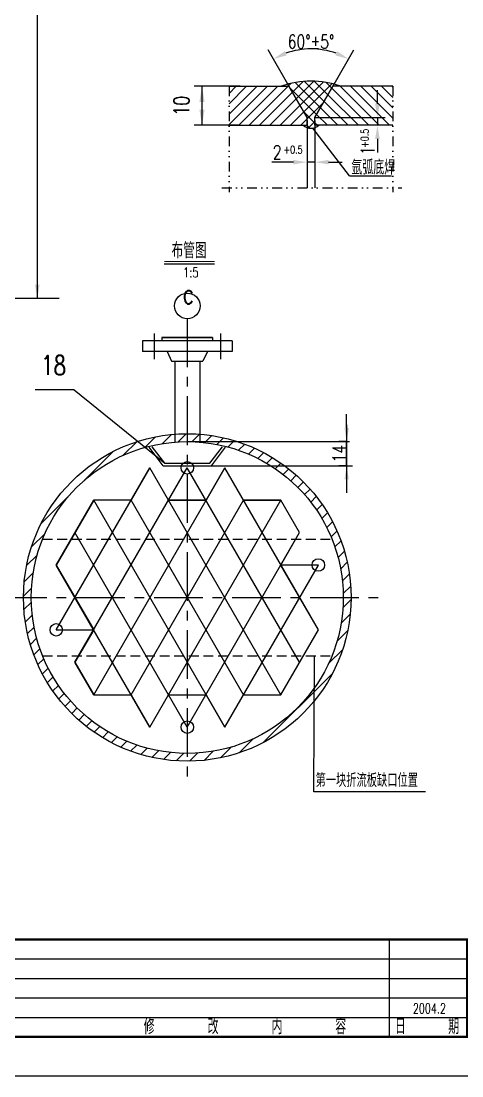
# Model space of a CAD drawing. Extents: x -11639 to -9817, y 3347 to 4292.
# Drawn here: x -11334.4 to -11221.4, y 3451.2 to 3721.8 of the extents above; entities that cross this region are included whole.
import ezdxf
from ezdxf.enums import TextEntityAlignment as Align

# ---------------------------------------------------------------- set-up
doc = ezdxf.new("R2010")
doc.units = 0
doc.header["$LTSCALE"] = 10
doc.header["$MEASUREMENT"] = 0
for name, pattern in [('CENTER', [2, 1.25, -0.25, 0.25, -0.25]), ('DIVIDE2', [0.625, 0.25, -0.125, 0, -0.125, 0, -0.125]), ('HIDDEN', [0.375, 0.25, -0.125])]:
    doc.linetypes.add(name, pattern=pattern)
doc.layers.get('0').update_dxf_attribs({"linetype": 'CONTINUOUS'})
doc.layers.get('DEFPOINTS').update_dxf_attribs({"linetype": 'CONTINUOUS'})
for name, color, linetype in [('1', 2, 'CONTINUOUS'), ('2', 1, 'CONTINUOUS'), ('COLUMN', 7, 'CONTINUOUS'), ('LK', 240, 'CONTINUOUS')]:
    doc.layers.add(name, color=color, linetype=linetype)
doc.styles.add('HZ', font='txt', dxfattribs={"width": 0.75, "bigfont": 'hztxt'})
doc.styles.add('HZTXT', font='txt', dxfattribs={"width": 0.75, "bigfont": 'HZTXT'})
doc.styles.get("Standard").update_dxf_attribs({"font": 'simplex', "width": 0.75, "bigfont": 'hztxt'})
doc.dimstyles.get("Standard").update_dxf_attribs({"dimtxt": 0.18, "dimasz": 0.18, "dimexe": 0.18, "dimexo": 0.0625, "dimgap": 0.09, "dimtad": 0, "dimtih": 1, "dimtoh": 1, "dimdec": 4, "dimzin": 0, "dimtxsty": 'STANDARD', "dimcen": 0.09, "dimazin": 3, "dimtfac": 1, "dimtdec": 4, "dimtofl": 0, "dimtmove": 0, "dimatfit": 3, "dimtolj": 1, "dimtzin": 0})

# ---------------------------------------------------------------- blocks, each defined once
blk = doc.blocks.new('*X25')
at = {"color": 0}
for p, q in [((254, 504.37), (244, 514.37)), ((256.66, 504.37), (246.66, 514.37)), ((257.53, 506.15), (249.31, 514.37)), ((257.53, 508.8), (251.96, 514.37)), ((257.53, 511.45), (254.61, 514.37)), ((257.53, 514.1), (257.26, 514.37)), ((248.7, 504.37), (240.88, 512.18)), ((251.35, 504.37), (241.86, 513.87)), ((243.4, 504.37), (238.94, 508.82)), ((246.05, 504.37), (239.91, 510.5)), ((240.75, 504.37), (237.97, 507.14)), ((238.09, 504.37), (237.53, 504.94))]:
    blk.add_line(p, q, dxfattribs=at)
blk = doc.blocks.new('*X24')
at = {"color": 0}
for p, q in [((215.53, 504.56), (225.34, 514.37)), ((215.53, 507.21), (222.69, 514.37)), ((215.53, 509.86), (220.03, 514.37)), ((215.53, 512.51), (217.38, 514.37)), ((217.99, 504.37), (227.99, 514.37)), ((220.64, 504.37), (230.64, 514.37)), ((223.29, 504.37), (231.78, 512.86)), ((225.94, 504.37), (232.75, 511.17)), ((228.6, 504.37), (233.72, 509.49)), ((231.25, 504.37), (234.69, 507.81)), ((233.9, 504.37), (235.53, 506))]:
    blk.add_line(p, q, dxfattribs=at)
blk = doc.blocks.new('*X23')
at = {"color": 0}
for p, q in [((230.81, 514.54), (231.38, 515.1)), ((231.78, 512.86), (234.54, 515.62)), ((238.94, 508.82), (232.44, 515.33)), ((232.75, 511.17), (237.27, 515.69)), ((233.72, 509.49), (239.71, 515.48)), ((234.69, 507.81), (241.92, 515.04)), ((239.91, 510.5), (234.78, 515.64)), ((240.88, 512.18), (237.38, 515.69)), ((241.86, 513.87), (240.34, 515.38)), ((237.97, 507.14), (231.13, 513.98)), ((235.53, 506), (239.75, 510.22)), ((237.53, 504.94), (234.75, 507.71)), ((236.21, 503.6), (235.44, 504.37)), ((235.84, 503.66), (237.53, 505.34)), ((238.29, 504.17), (238.09, 504.37))]:
    blk.add_line(p, q, dxfattribs=at)
blk = doc.blocks.new('*D72')
at = {"color": 0, "linetype": 'BYBLOCK'}
for p, q in [((552.38, 357.16), (552.38, 360.66)), ((552.32, 353.66), (550.38, 353.66)), ((552.38, 347.46), (552.38, 353.66)), ((552.32, 347.46), (550.38, 347.46)), ((552.38, 343.96), (552.38, 340.46))]:
    blk.add_line(p, q, dxfattribs=at)
for points in [[(551.8, 357.16), (552.96, 357.16), (552.38, 353.66)], [(551.8, 343.96), (552.96, 343.96), (552.38, 347.46)]]:
    blk.add_solid(points, dxfattribs=at)
at = {"layer": 'DEFPOINTS', "color": 0, "linetype": 'BYBLOCK'}
for p in [(552.38, 353.66), (552.38, 353.66), (552.38, 347.46)]:
    blk.add_point(p, dxfattribs=at)
at = {"color": 0, "linetype": 'BYBLOCK', "insert": (550.54, 350.56), "char_height": 3.5, "attachment_point": 5, "rotation": 90, "style": 'HZ'}
blk.add_mtext('\\A1;14', dxfattribs=at)

msp = doc.modelspace()

# ---------------------------------------------------------------- hatches: boundary and pattern name
at = {"layer": '1'}
h = msp.add_hatch(dxfattribs=at)
h.set_pattern_fill('ANSI31', color=256, scale=20, style=0)
h.set_pattern_definition([(45, (-11803.3547, 3260.274), (-1.767767, 1.767767), [])])
h.paths.add_polyline_path([(-11291.82323, 3613.93175), (-11291.82323, 3615.93175, 0.414213562), (-11333.82323, 3573.93175), (-11331.82323, 3573.93175, -0.414213562)])
h.paths.add_polyline_path([(-11251.82323, 3573.93175), (-11249.82323, 3573.93175, 0.414213562), (-11291.82323, 3615.93175), (-11291.82323, 3613.93175, -0.414213562)])
h.paths.add_polyline_path([(-11249.82323, 3573.93175), (-11251.82323, 3573.93175, -0.156329288), (-11259.27499, 3550.68069), (-11259.29141, 3547.36711, 0.17288359)])
h.paths.add_polyline_path([(-11259.29141, 3547.36711), (-11259.27499, 3550.68069, -0.242200869), (-11291.82323, 3533.93175), (-11291.82323, 3531.93175, 0.225203021)])
h.paths.add_polyline_path([(-11291.82323, 3531.93175), (-11291.82323, 3533.93175, -0.414213562), (-11331.82323, 3573.93175), (-11333.82323, 3573.93175, 0.414213562)])

# ---------------------------------------------------------------- linework, layer by layer
at = {"color": 0, "linetype": 'BYBLOCK'}
for p, q in [((-11278.2445, 3705.06889), (-11290.05784, 3705.06889)), ((-11288.05784, 3705.06889), (-11288.05784, 3695.06889)), ((-11243.0793, 3700.56889), (-11243.0793, 3704.06889)), ((-11259.04994, 3697.06889), (-11241.0793, 3697.06889)), ((-11243.0793, 3697.06889), (-11243.0793, 3695.06889)), ((-11278.2445, 3695.06889), (-11290.05784, 3695.06889)), ((-11261.10994, 3696.10518), (-11261.10994, 3683.59852)), ((-11259.10994, 3696.10518), (-11259.10994, 3683.59852)), ((-11241.67659, 3695.06889), (-11245.0793, 3695.06889)), ((-11243.0793, 3691.56889), (-11243.0793, 3688.06889)), ((-11264.60994, 3685.59852), (-11268.10994, 3685.59852)), ((-11259.10994, 3685.59852), (-11261.10994, 3685.59852)), ((-11255.60994, 3685.59852), (-11252.10994, 3685.59852))]:
    msp.add_line(p, q, dxfattribs=at)
msp.add_arc((-11260.10994, 3695.33684), 19.31151, 70.3984992, 109.6015008, dxfattribs=at)
for points in [[(-11266.3438, 3712.99968), (-11266.83318, 3714.05875), (-11269.76569, 3712.06109)], [(-11253.3867, 3714.05875), (-11253.87607, 3712.99968), (-11250.45418, 3712.06109)], [(-11288.72451, 3701.06889), (-11287.39118, 3701.06889), (-11288.05784, 3705.06889)], [(-11288.72451, 3699.06889), (-11287.39118, 3699.06889), (-11288.05784, 3695.06889)], [(-11243.66264, 3700.56889), (-11242.49597, 3700.56889), (-11243.0793, 3697.06889)], [(-11243.66264, 3691.56889), (-11242.49597, 3691.56889), (-11243.0793, 3695.06889)], [(-11264.60994, 3686.18185), (-11264.60994, 3685.01518), (-11261.10994, 3685.59852)], [(-11255.60994, 3686.18185), (-11255.60994, 3685.01518), (-11259.10994, 3685.59852)], [(-11330.85858, 3654.17372), (-11329.69191, 3654.17372), (-11330.27525, 3650.67372)]]:
    msp.add_solid(points, dxfattribs=at)
at = {"layer": '1'}
for p, q in [((-11330.27525, 4269.87173), (-11330.27525, 3650.67372)), ((-11266.03883, 3705.60599), (-11271.10994, 3714.38939)), ((-11254.18104, 3705.60599), (-11249.10994, 3714.38939)), ((-11250.20545, 3682.09866), (-11259.6791, 3694.31194)), ((-11268.10994, 3685.59852), (-11270.11058, 3685.59852)), ((-11261.10994, 3683.59852), (-11261.10994, 3679.02073)), ((-11259.10994, 3683.59852), (-11259.10994, 3679.02073)), ((-11250.20545, 3682.09866), (-11241.19436, 3682.09866)), ((-11241.19436, 3682.09866), (-11239.45523, 3682.09866)), ((-11297.75051, 3659.55185), (-11284.81715, 3659.55185)), ((-11423.79209, 3650.67372), (-11331.46861, 3650.67372)), ((-11331.46861, 3650.67372), (-11324.64055, 3650.67372)), ((-11320.82239, 3627.16539), (-11330.82239, 3627.16539)), ((-11320.82239, 3627.16539), (-11297.58009, 3608.37444)), ((-11250.97406, 3618.18791), (-11250.97406, 3602.26327)), ((-11291.82323, 3613.93175), (-11250.24117, 3613.93175)), ((-11325.42323, 3565.61791), (-11301.42323, 3607.18713)), ((-11320.62323, 3557.30406), (-11291.82323, 3607.18713)), ((-11315.82323, 3548.99022), (-11282.22323, 3607.18713)), ((-11267.82323, 3548.99022), (-11301.42323, 3607.18713)), ((-11263.02323, 3557.30406), (-11291.82323, 3607.18713)), ((-11285.63801, 3607.738), (-11249.49883, 3607.738)), ((-11258.22323, 3565.61791), (-11282.22323, 3607.18713)), ((-11282.22323, 3540.67638), (-11315.82323, 3598.87328)), ((-11277.42323, 3548.99022), (-11306.22323, 3598.87328)), ((-11306.22323, 3548.99022), (-11277.42323, 3598.87328)), ((-11301.42323, 3540.67638), (-11267.82323, 3598.87328)), ((-11291.82323, 3540.67638), (-11320.62323, 3590.55944)), ((-11291.82323, 3540.67638), (-11263.02323, 3590.55944)), ((-11301.42323, 3540.67638), (-11325.42323, 3582.2456)), ((-11282.22323, 3540.67638), (-11258.22323, 3582.2456)), ((-11258.22323, 3582.2456), (-11267.82323, 3582.2456)), ((-11325.42323, 3565.61791), (-11315.82323, 3565.61791)), ((-11267.82323, 3548.99022), (-11258.22323, 3565.61791)), ((-11259.40693, 3524.05125), (-11259.23411, 3558.93175)), ((-11277.42323, 3548.99022), (-11267.82323, 3548.99022)), ((-11230.78062, 3524.05125), (-11259.40693, 3524.05125)), ((-11599.05331, 3461.20367), (-11040.05331, 3461.20367)), ((-11624.05331, 3451.20367), (-11030.05331, 3451.20367))]:
    msp.add_line(p, q, dxfattribs=at)
at = {"layer": '1', "linetype": 'DIVIDE2'}
for p, q in [((-11281.10994, 3705.06889), (-11281.10994, 3677.92443)), ((-11239.10994, 3705.06889), (-11239.10994, 3677.92443)), ((-11282.93833, 3679.02073), (-11236.86276, 3679.02073))]:
    msp.add_line(p, q, dxfattribs=at)
at = {"layer": '1', "linetype": 'CENTER'}
for p, q in [((-11291.82323, 3645.54175), (-11291.82323, 3525.684)), ((-11300.32323, 3641.68528), (-11300.32323, 3635.0978)), ((-11283.32323, 3641.68528), (-11283.32323, 3635.0978)), ((-11340.35076, 3573.93175), (-11242.46007, 3573.93175))]:
    msp.add_line(p, q, dxfattribs=at)
at = {"layer": '1'}
for points, const_width in [([(-11599.05331, 4282.20367), (-11040.05331, 4282.20367), (-11040.05331, 3461.20367), (-11599.05331, 3461.20367), (-11599.05331, 4282.20367)], 0.5), ([(-11297.75051, 3660.10485), (-11284.81715, 3660.10485)], 0.3)]:
    msp.add_lwpolyline(points, dxfattribs=dict(at, const_width=const_width))
msp.add_circle((-11291.82323, 3648.72832), 3.2803, dxfattribs=at)
at = {"layer": '2'}
msp.add_line((-11345.05331, 3461.20367), (-11220.05331, 3461.20367), dxfattribs=at)
at = {"layer": 'COLUMN'}
for p, q in [((-11240.05331, 3486.20367), (-11240.05331, 3461.20367)), ((-11345.05331, 3481.20367), (-11220.05331, 3481.20367)), ((-11345.05331, 3476.20367), (-11220.05331, 3476.20367)), ((-11345.05331, 3471.20367), (-11220.05331, 3471.20367)), ((-11345.05331, 3466.20367), (-11220.05331, 3466.20367))]:
    msp.add_line(p, q, dxfattribs=at)
msp.add_lwpolyline([(-11345.05331, 3461.20367, 0.6, 0.6, 0), (-11345.05331, 3486.20367, 0.6, 0.6, 0), (-11220.05331, 3486.20367, 0.6, 0.6, 0), (-11220.05331, 3461.20367, 0.6, 0.6, 0)], format="xyseb", close=True, dxfattribs=at)
at = {"layer": 'DEFPOINTS', "color": 0, "linetype": 'BYBLOCK'}
for p in [(-11271.10994, 3714.38939), (-11256.75653, 3714.35496), (-11249.10994, 3714.38939), (-11288.05784, 3705.06889), (-11278.1845, 3705.06889), (-11278.1845, 3695.06889), (-11243.0793, 3695.06889), (-11241.61659, 3695.06889), (-11261.10994, 3685.59852)]:
    msp.add_point(p, dxfattribs=at)
at = {"layer": 'LK'}
for p, q in [((-11281.10994, 3705.06889), (-11265.72874, 3705.06889)), ((-11261.10994, 3697.06889), (-11266.03883, 3705.60599)), ((-11259.10994, 3697.06889), (-11254.18104, 3705.60599)), ((-11239.10994, 3705.06889), (-11254.49114, 3705.06889)), ((-11261.10994, 3695.06889), (-11261.10994, 3697.06889)), ((-11259.10994, 3695.06889), (-11259.10994, 3697.06889)), ((-11281.10994, 3695.06889), (-11261.10994, 3695.06889)), ((-11239.10994, 3695.06889), (-11259.10994, 3695.06889)), ((-11280.32323, 3639.79159), (-11303.32323, 3639.79159)), ((-11303.32323, 3639.79159), (-11303.32323, 3636.99159)), ((-11298.32323, 3640.59159), (-11298.32323, 3639.79159)), ((-11298.32323, 3640.59159), (-11298.32323, 3639.79159)), ((-11285.32323, 3640.59159), (-11298.32323, 3640.59159)), ((-11298.32323, 3640.59159), (-11285.32323, 3640.59159)), ((-11285.32323, 3640.59159), (-11285.32323, 3639.79159)), ((-11285.32323, 3640.59159), (-11285.32323, 3639.79159)), ((-11280.32323, 3639.79159), (-11280.32323, 3636.99159)), ((-11280.32323, 3636.99159), (-11303.32323, 3636.99159)), ((-11297.02323, 3636.99159), (-11295.83971, 3634.59159)), ((-11286.62323, 3636.99159), (-11287.80675, 3634.59159)), ((-11295.83971, 3634.59159), (-11287.80675, 3634.59159)), ((-11295.02323, 3634.59159), (-11295.02323, 3613.80355)), ((-11288.62323, 3634.59159), (-11288.62323, 3613.80355)), ((-11298.00845, 3607.738), (-11301.63538, 3612.48556)), ((-11297.58009, 3608.37444), (-11300.87074, 3612.5783)), ((-11286.06638, 3608.37444), (-11282.77573, 3612.5783)), ((-11285.63801, 3607.738), (-11282.01109, 3612.48556)), ((-11301.42323, 3607.18713), (-11306.22323, 3598.87328)), ((-11296.62323, 3598.87328), (-11301.42323, 3607.18713)), ((-11298.00845, 3607.738), (-11285.63801, 3607.738)), ((-11297.58009, 3608.37444), (-11286.06638, 3608.37444)), ((-11282.22323, 3607.18713), (-11287.02323, 3598.87328)), ((-11277.42323, 3598.87328), (-11282.22323, 3607.18713)), ((-11325.42323, 3582.2456), (-11315.82323, 3598.87328)), ((-11315.82323, 3598.87328), (-11325.42323, 3582.2456)), ((-11306.22323, 3598.87328), (-11315.82323, 3598.87328)), ((-11306.22323, 3598.87328), (-11315.82323, 3598.87328)), ((-11296.62323, 3598.87328), (-11287.02323, 3598.87328)), ((-11287.02323, 3598.87328), (-11296.62323, 3598.87328)), ((-11287.02323, 3598.87328), (-11296.62323, 3598.87328)), ((-11277.42323, 3598.87328), (-11267.82323, 3598.87328)), ((-11267.82323, 3598.87328), (-11277.42323, 3598.87328)), ((-11263.02323, 3590.55944), (-11267.82323, 3598.87328)), ((-11263.02323, 3590.55944), (-11267.82323, 3598.87328)), ((-11267.82323, 3582.2456), (-11263.02323, 3590.55944)), ((-11325.42323, 3582.2456), (-11315.82323, 3565.61791)), ((-11258.22323, 3565.61791), (-11267.82323, 3582.2456)), ((-11315.82323, 3565.61791), (-11320.62323, 3557.30406)), ((-11267.82323, 3548.99022), (-11258.22323, 3565.61791)), ((-11315.82323, 3548.99022), (-11320.62323, 3557.30406)), ((-11320.62323, 3557.30406), (-11315.82323, 3548.99022)), ((-11315.82323, 3548.99022), (-11306.22323, 3548.99022)), ((-11315.82323, 3548.99022), (-11306.22323, 3548.99022)), ((-11306.22323, 3548.99022), (-11301.42323, 3540.67638)), ((-11301.42323, 3540.67638), (-11296.62323, 3548.99022)), ((-11296.62323, 3548.99022), (-11287.02323, 3548.99022)), ((-11296.62323, 3548.99022), (-11287.02323, 3548.99022)), ((-11287.02323, 3548.99022), (-11282.22323, 3540.67638)), ((-11282.22323, 3540.67638), (-11277.42323, 3548.99022)), ((-11277.42323, 3548.99022), (-11267.82323, 3548.99022))]:
    msp.add_line(p, q, dxfattribs=at)
at = {"layer": 'LK', "linetype": 'HIDDEN'}
for p, q in [((-11328.90423, 3588.93175), (-11254.74224, 3588.93175)), ((-11328.90423, 3558.93175), (-11254.74224, 3558.93175))]:
    msp.add_line(p, q, dxfattribs=at)
at = {"layer": 'LK'}
for centre, radius in [((-11291.82323, 3573.93175), 42), ((-11291.82323, 3573.93175), 40), ((-11291.82323, 3607.18713), 1.6), ((-11258.22323, 3582.2456), 1.6), ((-11325.42323, 3565.61791), 1.6), ((-11291.82323, 3540.67638), 1.6)]:
    msp.add_circle(centre, radius, dxfattribs=at)
for centre, radius, start, end in [((-11260.10994, 3684.0245), 22.38107, 70.0979769, 109.9020231), ((-11260.10994, 3697.20998), 2.9299, 226.9514125, 313.0485875)]:
    msp.add_arc(centre, radius, start, end, dxfattribs=at)
for p in [(-11261.10994, 3697.06889), (-11261.10994, 3696.16518), (-11259.10994, 3697.06889), (-11259.10994, 3697.06889), (-11259.10994, 3696.16518)]:
    msp.add_point(p, dxfattribs=at)

# ---------------------------------------------------------------- block references
at = {"layer": '1'}
for name in ['*X24', '*X23', '*X25']:
    msp.add_blockref(name, (-11496.63675, 3190.70071), dxfattribs=at)

# ---------------------------------------------------------------- texts
at = {"color": 0, "linetype": 'BYBLOCK', "style": 'HZ', "width": 0.75}
msp.add_text('10', height=4, rotation=90, dxfattribs=at).set_placement((-11291.3054, 3700.06893), align=Align.CENTER)
for s, p in [('c', (-11291.57563, 3649.29792)), ('18', (-11326.1109, 3631.01985))]:
    msp.add_text(s, height=5, dxfattribs=at).set_placement(p, align=Align.CENTER)
at = {"color": 7, "style": 'HZ', "width": 0.7}
for s, height, p in [('2004.2', 2.56608, (-11234.00179, 3467.22248)), ('修     改     内     容', 4, (-11302.97718, 3461.89367)), ('日    期', 4, (-11238.59654, 3461.89367))]:
    msp.add_text(s, height=height, dxfattribs=at).set_placement(p)
at = {"color": 0, "linetype": 'BYBLOCK', "char_height": 3.5, "attachment_point": 5, "style": 'HZ'}
for s, insert in [('60%%d%%p5%%d', (-11260.10994, 3716.48834)), ('2', (-11268.77861, 3688.0869)), ('第一块折流板缺口位置', (-11245.81667, 3527.0447))]:
    msp.add_mtext(s, dxfattribs=dict(at, insert=insert))
at = {"color": 0, "linetype": 'BYBLOCK', "insert": (-11245.62015, 3688.59737), "char_height": 3.5, "attachment_point": 5, "rotation": 90, "style": 'HZ'}
msp.add_mtext('\\A1;1', dxfattribs=at)
at = {"layer": '1', "style": 'HZ', "width": 0.75}
msp.add_text('+0.5', height=2, rotation=90, dxfattribs=at).set_placement((-11245.34532, 3689.28577))
at = {"layer": '1', "width": 0.75}
for s, height, style, p in [('+0.5', 2, 'HZ', (-11267.14424, 3687.81207)), ('氩弧底焊', 3.7536, 'HZTXT', (-11249.77714, 3682.40341)), ('1:5', 2.5, 'HZ', (-11292.94535, 3656.07776))]:
    msp.add_text(s, height=height, dxfattribs=dict(at, style=style)).set_placement(p)
at = {"layer": '1', "style": 'HZ', "width": 0.75}
msp.add_text('布管图', height=4, dxfattribs=at).set_placement((-11291.38322, 3660.92566), align=Align.CENTER)

# ---------------------------------------------------------------- dimensions: what is measured, and where the dimension line sits
at = {"layer": '1'}
dim = msp.add_linear_dim(base=(-11250.97406, 3613.93175), p1=(-11250.97406, 3607.738), p2=(-11250.97406, 3613.93175), angle=90, text='14', dimstyle='STANDARD', override={"dimtxt": 3.5, "dimasz": 3.5, "dimexe": 2, "dimexo": 0.06, "dimtad": 1, "dimtih": 0, "dimtoh": 0, "dimdec": 0, "dimtxsty": 'HZ', "dimtfac": 0.75, "dimtdec": 2, "dimtofl": 1}, dxfattribs=at)
dim.commit()
dim.dimension.update_dxf_attribs({"geometry": '*D72', "text_midpoint": (-11252.81406, 3610.83488), "insert": (-11803.35468, 3260.27412)})

doc.saveas('drawing.dxf')
